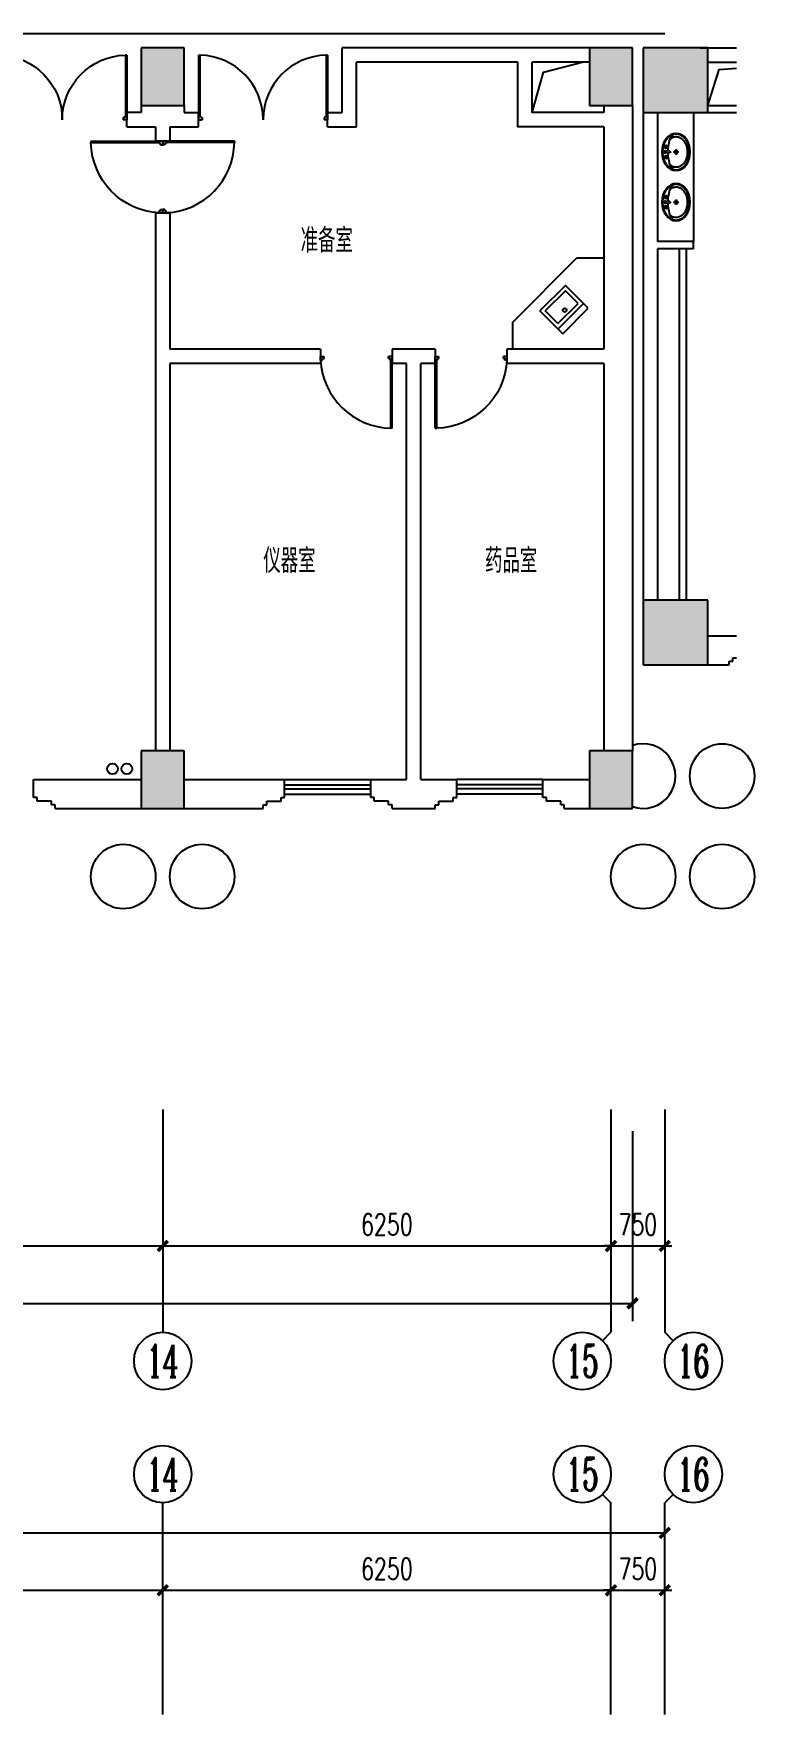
# Model space of a CAD drawing. Extents: x 190999 to 834799, y -200814 to 215286.
# Drawn here: x 275012 to 285062, y 26437 to 49867 of the extents above; entities that cross this region are included whole.
import ezdxf
from ezdxf.enums import TextEntityAlignment as Align

# ---------------------------------------------------------------- set-up
doc = ezdxf.new("R2010")
doc.units = 0
doc.header["$LTSCALE"] = 1000
doc.header["$MEASUREMENT"] = 0
for name, color, linetype in [('A-卫生间', 250, 'Continuous'), ('A-墙线', 2, 'Continuous'), ('A-外包装修', 250, 'Continuous'), ('A-外窗', 145, 'Continuous'), ('A-家具', 250, 'Continuous'), ('A-门', 167, 'Continuous'), ('AXIS', 3, 'Continuous'), ('AXIS_TEXT', 7, 'Continuous'), ('COLUMN', 2, 'Continuous'), ('PUB_HATCH', 250, 'Continuous'), ('房间名称', 7, 'Continuous'), ('桥架', 1, 'Continuous'), ('洞口线', 177, 'Continuous'), ('雨水管', 3, 'Continuous')]:
    doc.layers.add(name, color=color, linetype=linetype)
doc.styles.add('_TCH_AXIS', font='COMPLEX', dxfattribs={"bigfont": 'GBCBIG'})
doc.styles.add('_TCH_DIM', font='SIMPLEX', dxfattribs={"bigfont": 'GBCBIG'})
doc.styles.add('COMPLEX', font='COMPLEX')
doc.styles.add('DIM_FONT', font='SIMPLEX', dxfattribs={"width": 0.7, "bigfont": 'GBCBIG'})
doc.styles.add('zz-1', font='arial.ttf', dxfattribs={"width": 0.8})
doc.dimstyles.new('DIMN', dxfattribs={"dimtxt": 300, "dimasz": 100, "dimexe": 250, "dimexo": 300, "dimgap": 150, "dimtad": 1, "dimdec": 0, "dimzin": 0, "dimdsep": 46, "dimtxsty": 'DIM_FONT', "dimblk": 'ARCHTICK', "dimcen": 0.09, "dimclrt": 7, "dimazin": 2, "dimtfac": 1, "dimtdec": 0, "dimtix": 1, "dimtmove": 2, "dimatfit": 3, "dimfxl": 0, "dimtolj": 1, "dimtzin": 0, "dimarcsym": 0})

# ---------------------------------------------------------------- blocks, each defined once
blk = doc.blocks.new('m1000')
at = {"layer": 'A-墙线'}
for p, q in [((0, 0), (0, 200)), ((1000, 0), (1000, 200))]:
    blk.add_line(p, q, dxfattribs=at)
at = {"layer": 'A-门'}
for p, q in [((0, 1100), (0, 100)), ((0, 1100), (20, 1100)), ((20, 1100), (20, 150)), ((0, 150), (30, 150)), ((0, 100), (50, 100)), ((30, 150), (30, 130)), ((30, 130), (50, 130)), ((50, 130), (50, 100)), ((950, 130), (950, 100)), ((970, 130), (950, 130)), ((1000, 100), (950, 100)), ((970, 150), (970, 130)), ((1000, 150), (970, 150)), ((1000, 150), (1000, 100))]:
    blk.add_line(p, q, dxfattribs=at)
blk.add_arc((0, 100), 1000, 2.866, 88.854, dxfattribs=at)
blk = doc.blocks.new('m1800')
at = {"layer": 'A-墙线'}
for p, q in [((-900, -100), (-900, 100)), ((900, -100), (900, 100))]:
    blk.add_line(p, q, dxfattribs=at)
at = {"layer": 'A-门'}
for p, q in [((-900, 900), (-900, 0)), ((-900, 900), (-880, 900)), ((-880, 900), (-880, 50)), ((880, 900), (880, 50)), ((900, 900), (880, 900)), ((900, 900), (900, 0)), ((-900, 50), (-870, 50)), ((-900, 0), (-850, 0)), ((-870, 50), (-870, 30)), ((-870, 30), (-850, 30)), ((-850, 30), (-850, 0)), ((850, 30), (850, 0)), ((870, 30), (850, 30)), ((900, 0), (850, 0)), ((870, 50), (870, 30)), ((900, 50), (870, 50))]:
    blk.add_line(p, q, dxfattribs=at)
for centre, start, end in [((-900, 0), 0, 88.7267), ((900, 0), 91.2733, 180)]:
    blk.add_arc(centre, 900, start, end, dxfattribs=at)
blk = doc.blocks.new('手盆')
at = {"layer": 'A-卫生间'}
for p, q in [((113, 12), (46, 16)), ((160, 0), (235, 0)), ((198, -37), (198, 38)), ((113, -11), (46, -16))]:
    blk.add_line(p, q, dxfattribs=at)
for centre, major_axis, ratio, start_param, end_param in [((198, 0), (0, 259), 0.763797, 3.141593, 9.424778), ((194, 0), (0, 259), 0.413212, 0.351725, 1.519021), ((106, 0), (0, 13.9), 0.9, 3.760941, 5.663837), ((194, 0), (0, 259), 0.413212, 1.620217, 2.789865)]:
    blk.add_ellipse(centre, major_axis=major_axis, ratio=ratio, start_param=start_param, end_param=end_param, dxfattribs=at)
for centre, major_axis in [((46, 0), (0, 15.8)), ((56, 71), (0, 20.6)), ((56, 71), (0, 15.6)), ((198, 0), (0, 23.4)), ((56, -71), (0, 20.6)), ((56, -71), (0, 15.6))]:
    blk.add_ellipse(centre, major_axis=major_axis, ratio=0.9, dxfattribs=at)
for points, knots in [([(198, -249), (204, -249), (211, -249), (228, -246), (239, -243), (260, -236), (270, -231), (290, -218), (299, -211), (317, -194), (325, -185), (340, -164), (347, -153), (360, -129), (365, -116), (374, -90), (378, -76), (383, -48), (385, -34), (387, -5), (387, 9), (385, 38), (383, 52), (377, 80), (373, 94), (364, 120), (358, 133), (345, 156), (338, 167), (323, 187), (314, 197), (296, 213), (287, 220), (267, 232), (257, 237), (236, 244), (225, 247), (204, 249), (193, 249), (171, 247), (161, 245), (140, 237), (129, 232), (110, 221), (100, 213), (82, 197), (74, 188), (58, 168), (51, 157), (38, 133), (32, 121), (23, 95), (19, 81), (13, 53), (11, 39), (9, 10), (9, -4), (10, -33), (12, -47), (18, -75), (21, -89), (30, -115), (36, -128), (48, -152), (55, -163), (70, -184), (78, -193), (96, -210), (105, -218), (125, -230), (135, -235), (156, -243), (167, -246), (184, -249), (191, -249), (198, -249)], [0, 0, 0, 0, 0.105369, 0.105369, 0.278747, 0.278747, 0.452125, 0.452125, 0.625504, 0.625504, 0.798882, 0.798882, 0.97226, 0.97226, 1.145639, 1.145639, 1.319017, 1.319017, 1.492395, 1.492395, 1.665774, 1.665774, 1.839152, 1.839152, 2.01253, 2.01253, 2.185909, 2.185909, 2.359287, 2.359287, 2.532665, 2.532665, 2.706044, 2.706044, 2.879422, 2.879422, 3.0528, 3.0528, 3.226179, 3.226179, 3.399557, 3.399557, 3.572935, 3.572935, 3.746313, 3.746313, 3.919692, 3.919692, 4.09307, 4.09307, 4.266448, 4.266448, 4.439827, 4.439827, 4.613205, 4.613205, 4.786583, 4.786583, 4.959962, 4.959962, 5.13334, 5.13334, 5.306718, 5.306718, 5.480097, 5.480097, 5.653475, 5.653475, 5.826853, 5.826853, 6.000232, 6.000232, 6.17361, 6.17361, 6.283185, 6.283185, 6.283185, 6.283185]), ([(119, -185), (121, -187), (123, -188), (130, -193), (135, -196), (146, -202), (152, -205), (163, -209), (169, -210), (180, -213), (186, -214), (194, -214), (196, -214), (198, -214), (204, -214), (209, -214), (222, -212), (229, -210), (241, -206), (245, -204), (254, -200), (259, -197), (269, -191), (275, -187), (286, -178), (291, -173), (300, -162), (304, -158), (314, -145), (319, -137), (327, -123), (329, -118), (334, -107), (336, -101), (341, -89), (343, -83), (346, -71), (348, -64), (351, -49), (352, -40), (354, -22), (355, -13), (355, 5), (355, 14), (354, 32), (352, 41), (349, 58), (348, 66), (343, 81), (341, 89), (335, 104), (332, 111), (326, 125), (322, 132), (314, 144), (310, 150), (301, 162), (296, 167), (287, 177), (281, 181), (272, 189), (267, 192), (256, 199), (250, 202), (238, 207), (233, 209), (223, 211), (217, 212), (205, 214), (198, 214), (186, 213), (181, 213), (171, 211), (166, 210), (151, 205), (141, 200), (128, 191), (123, 188), (119, 185)], [5.740897, 5.740897, 5.740897, 5.740897, 5.780874, 5.780874, 5.896829, 5.896829, 6.012784, 6.012784, 6.128739, 6.128739, 6.240697, 6.240697, 6.283185, 6.283185, 6.283185, 6.399826, 6.399826, 6.5409, 6.5409, 6.634, 6.634, 6.7271, 6.7271, 6.852188, 6.852188, 6.977276, 6.977276, 7.077377, 7.077377, 7.229977, 7.229977, 7.317389, 7.317389, 7.404801, 7.404801, 7.497094, 7.497094, 7.589386, 7.589386, 7.712334, 7.712334, 7.835281, 7.835281, 7.958228, 7.958228, 8.081175, 8.081175, 8.194983, 8.194983, 8.30879, 8.30879, 8.422598, 8.422598, 8.537599, 8.537599, 8.6526, 8.6526, 8.767602, 8.767602, 8.884432, 8.884432, 8.982435, 8.982435, 9.119467, 9.119467, 9.224191, 9.224191, 9.328914, 9.328914, 9.470087, 9.470087, 9.571187, 9.571187, 9.672288, 9.672288, 9.874489, 9.874489, 9.967059, 9.967059, 9.967059, 9.967059])]:
    blk.add_open_spline(points, degree=3, knots=knots, dxfattribs=at)
blk.add_point((46, 0), dxfattribs=at)
blk = doc.blocks.new('_ArchTick')
at = {"const_width": 0.5}
blk.add_lwpolyline([(-0.7, -0.7), (0.7, 0.7)], dxfattribs=at)
blk = doc.blocks.new('*D892')
at = {"layer": 'AXIS', "color": 0, "lineweight": -2}
for p, q in [((268812, 26767), (268812, 28417)), ((276812, 26767), (276812, 28417)), ((268812, 28167), (276812, 28167))]:
    blk.add_line(p, q, dxfattribs=at)
at = {"layer": 'Defpoints', "color": 0}
for p in [(276812, 28167), (268812, 26467), (276812, 26467)]:
    blk.add_point(p, dxfattribs=at)
at = {"layer": 'AXIS', "color": 0, "lineweight": -2, "xscale": 100, "yscale": 100, "zscale": 100, "rotation": 180}
blk.add_blockref('_ArchTick', (268812, 28167), dxfattribs=at)
at = {"layer": 'AXIS', "color": 0, "lineweight": -2, "xscale": 100, "yscale": 100, "zscale": 100}
blk.add_blockref('_ArchTick', (276812, 28167), dxfattribs=at)
at = {"layer": 'AXIS', "color": 7, "insert": (272812, 28467), "char_height": 300, "attachment_point": 5, "style": 'DIM_FONT'}
blk.add_mtext('\\A1;8000', dxfattribs=at)
blk = doc.blocks.new('*D893')
at = {"layer": 'AXIS', "color": 0, "lineweight": -2}
for p, q in [((276812, 26767), (276812, 28417)), ((283062, 26767), (283062, 28417)), ((276812, 28167), (283062, 28167))]:
    blk.add_line(p, q, dxfattribs=at)
at = {"layer": 'Defpoints', "color": 0}
for p in [(283062, 28167), (276812, 26467), (283062, 26467)]:
    blk.add_point(p, dxfattribs=at)
at = {"layer": 'AXIS', "color": 0, "lineweight": -2, "xscale": 100, "yscale": 100, "zscale": 100, "rotation": 180}
blk.add_blockref('_ArchTick', (276812, 28167), dxfattribs=at)
at = {"layer": 'AXIS', "color": 0, "lineweight": -2, "xscale": 100, "yscale": 100, "zscale": 100}
blk.add_blockref('_ArchTick', (283062, 28167), dxfattribs=at)
at = {"layer": 'AXIS', "color": 7, "insert": (279937, 28467), "char_height": 300, "attachment_point": 5, "style": 'DIM_FONT'}
blk.add_mtext('\\A1;6250', dxfattribs=at)
blk = doc.blocks.new('*D894')
at = {"layer": 'AXIS', "color": 0, "lineweight": -2}
for p, q in [((283062, 26767), (283062, 28417)), ((283812, 26767), (283812, 28417)), ((283062, 28167), (282962, 28167)), ((283062, 28167), (283812, 28167)), ((283812, 28167), (283912, 28167))]:
    blk.add_line(p, q, dxfattribs=at)
at = {"layer": 'Defpoints', "color": 0}
for p in [(283812, 28167), (283062, 26467), (283812, 26467)]:
    blk.add_point(p, dxfattribs=at)
at = {"layer": 'AXIS', "color": 0, "lineweight": -2, "xscale": 100, "yscale": 100, "zscale": 100}
blk.add_blockref('_ArchTick', (283062, 28167), dxfattribs=at)
at = {"layer": 'AXIS', "color": 0, "lineweight": -2, "xscale": 100, "yscale": 100, "zscale": 100, "rotation": 180}
blk.add_blockref('_ArchTick', (283812, 28167), dxfattribs=at)
at = {"layer": 'AXIS', "color": 7, "insert": (283437, 28467), "char_height": 300, "attachment_point": 5, "style": 'DIM_FONT'}
blk.add_mtext('\\A1;750', dxfattribs=at)
blk = doc.blocks.new('*D895')
at = {"layer": 'AXIS', "color": 0, "lineweight": -2}
for p, q in [((210512, 26767), (210512, 29217)), ((283812, 26767), (283812, 29217)), ((210512, 28967), (283812, 28967))]:
    blk.add_line(p, q, dxfattribs=at)
at = {"layer": 'Defpoints', "color": 0}
for p in [(283812, 28967), (210512, 26467), (283812, 26467)]:
    blk.add_point(p, dxfattribs=at)
at = {"layer": 'AXIS', "color": 0, "lineweight": -2, "xscale": 100, "yscale": 100, "zscale": 100, "rotation": 180}
blk.add_blockref('_ArchTick', (210512, 28967), dxfattribs=at)
at = {"layer": 'AXIS', "color": 0, "lineweight": -2, "xscale": 100, "yscale": 100, "zscale": 100}
blk.add_blockref('_ArchTick', (283812, 28967), dxfattribs=at)
at = {"layer": 'AXIS', "color": 7, "insert": (247162, 29267), "char_height": 300, "attachment_point": 5, "style": 'DIM_FONT'}
blk.add_mtext('\\A1;73300', dxfattribs=at)
blk = doc.blocks.new('*D928')
at = {"layer": 'AXIS', "color": 0, "lineweight": -2}
for p, q in [((268812, 34567), (268812, 32717)), ((276812, 34567), (276812, 32717)), ((268812, 32967), (276812, 32967))]:
    blk.add_line(p, q, dxfattribs=at)
at = {"layer": 'Defpoints', "color": 0}
for p in [(268812, 34867), (276812, 34867), (276812, 32967)]:
    blk.add_point(p, dxfattribs=at)
at = {"layer": 'AXIS', "color": 0, "lineweight": -2, "xscale": 100, "yscale": 100, "zscale": 100, "rotation": 180}
blk.add_blockref('_ArchTick', (268812, 32967), dxfattribs=at)
at = {"layer": 'AXIS', "color": 0, "lineweight": -2, "xscale": 100, "yscale": 100, "zscale": 100}
blk.add_blockref('_ArchTick', (276812, 32967), dxfattribs=at)
at = {"layer": 'AXIS', "color": 7, "insert": (272812, 33267), "char_height": 300, "attachment_point": 5, "style": 'DIM_FONT'}
blk.add_mtext('\\A1;8000', dxfattribs=at)
blk = doc.blocks.new('*D929')
at = {"layer": 'AXIS', "color": 0, "lineweight": -2}
for p, q in [((276812, 34567), (276812, 32717)), ((283062, 34567), (283062, 32717)), ((276812, 32967), (283062, 32967))]:
    blk.add_line(p, q, dxfattribs=at)
at = {"layer": 'Defpoints', "color": 0}
for p in [(276812, 34867), (283062, 34867), (283062, 32967)]:
    blk.add_point(p, dxfattribs=at)
at = {"layer": 'AXIS', "color": 0, "lineweight": -2, "xscale": 100, "yscale": 100, "zscale": 100, "rotation": 180}
blk.add_blockref('_ArchTick', (276812, 32967), dxfattribs=at)
at = {"layer": 'AXIS', "color": 0, "lineweight": -2, "xscale": 100, "yscale": 100, "zscale": 100}
blk.add_blockref('_ArchTick', (283062, 32967), dxfattribs=at)
at = {"layer": 'AXIS', "color": 7, "insert": (279937, 33267), "char_height": 300, "attachment_point": 5, "style": 'DIM_FONT'}
blk.add_mtext('\\A1;6250', dxfattribs=at)
blk = doc.blocks.new('*D930')
at = {"layer": 'AXIS', "color": 0, "lineweight": -2}
for p, q in [((283062, 34567), (283062, 32717)), ((283812, 34567), (283812, 32717)), ((283062, 32967), (282962, 32967)), ((283062, 32967), (283812, 32967)), ((283812, 32967), (283912, 32967))]:
    blk.add_line(p, q, dxfattribs=at)
at = {"layer": 'Defpoints', "color": 0}
for p in [(283062, 34867), (283812, 34867), (283812, 32967)]:
    blk.add_point(p, dxfattribs=at)
at = {"layer": 'AXIS', "color": 0, "lineweight": -2, "xscale": 100, "yscale": 100, "zscale": 100}
blk.add_blockref('_ArchTick', (283062, 32967), dxfattribs=at)
at = {"layer": 'AXIS', "color": 0, "lineweight": -2, "xscale": 100, "yscale": 100, "zscale": 100, "rotation": 180}
blk.add_blockref('_ArchTick', (283812, 32967), dxfattribs=at)
at = {"layer": 'AXIS', "color": 7, "insert": (283437, 33267), "char_height": 300, "attachment_point": 5, "style": 'DIM_FONT'}
blk.add_mtext('\\A1;750', dxfattribs=at)
blk = doc.blocks.new('*D931')
at = {"layer": 'AXIS', "color": 0, "lineweight": -2}
for p, q in [((206112, 34567), (206112, 31917)), ((283362, 34567), (283362, 31917)), ((206112, 32167), (283362, 32167))]:
    blk.add_line(p, q, dxfattribs=at)
at = {"layer": 'Defpoints', "color": 0}
for p in [(206112, 34867), (283362, 34867), (283362, 32167)]:
    blk.add_point(p, dxfattribs=at)
at = {"layer": 'AXIS', "color": 0, "lineweight": -2, "xscale": 100, "yscale": 100, "zscale": 100, "rotation": 180}
blk.add_blockref('_ArchTick', (206112, 32167), dxfattribs=at)
at = {"layer": 'AXIS', "color": 0, "lineweight": -2, "xscale": 100, "yscale": 100, "zscale": 100}
blk.add_blockref('_ArchTick', (283362, 32167), dxfattribs=at)
at = {"layer": 'AXIS', "color": 7, "insert": (244737, 32467), "char_height": 300, "attachment_point": 5, "style": 'DIM_FONT'}
blk.add_mtext('\\A1;77250', dxfattribs=at)
blk = doc.blocks.new('_AXISO')
blk.add_circle((0, 0), 0.5)
at = {"layer": 'AXIS_TEXT', "style": 'COMPLEX', "width": 1.041667}
blk.add_attdef('A', text='', height=0.56, dxfattribs=at).set_placement((-0.25, -0.28), (0.25, -0.28), align=Align.FIT)
blk = doc.blocks.new('$plan$00001609')
at = {"linetype": 'Continuous'}
for p, q in [((0, -251), (0, 251)), ((0, 251), (450, 251)), ((93, -251), (93, 251)), ((450, 251), (450, -251)), ((146, -199), (146, 199)), ((146, 199), (397, 199)), ((397, 199), (397, -199)), ((146, -199), (397, -199)), ((0, -251), (450, -251))]:
    blk.add_line(p, q, dxfattribs=at)
blk.add_line((238, 2), (238, 0))
blk.add_arc((212, 0), 26, 4.716, 0, dxfattribs=at)
at = {"style": 'zz-1'}
for tag in ['YSIZE', 'XSIZE']:
    blk.add_attdef(tag, (0, 0), '', height=0.5, dxfattribs=at)

msp = doc.modelspace()

# ---------------------------------------------------------------- hatches: boundary and pattern name
at = {"layer": 'PUB_HATCH'}
for points in [[(277111.6, 49667.4), (276511.6, 49667.4), (276511.6, 48867.4), (277111.6, 48867.4)], [(283361.6, 49667.4), (282761.6, 49667.4), (282761.6, 48867.4), (283361.6, 48867.4)], [(284411.6, 49667.4), (283511.6, 49667.4), (283511.6, 48767.4), (284411.6, 48767.4)], [(284411.6, 41967.4), (283511.6, 41967.4), (283511.6, 41067.4), (284411.6, 41067.4)], [(277111.6, 39867.4), (276511.6, 39867.4), (276511.6, 39067.4), (277111.6, 39067.4)], [(283361.6, 39867.4), (282761.6, 39867.4), (282761.6, 39067.4), (283361.6, 39067.4)]]:
    msp.add_hatch(color=256, dxfattribs=at).paths.add_polyline_path(points)

# ---------------------------------------------------------------- linework, layer by layer
at = {"layer": 'A-卫生间'}
for p, q in [((284211.6, 48767.4), (284211.6, 46967.4)), ((284011.6, 46867.4), (284011.6, 41967.4)), ((284111.6, 46867.4), (284111.6, 41967.4))]:
    msp.add_line(p, q, dxfattribs=at)
at = {"layer": 'A-墙线'}
for p, q in [((282761.6, 49667.4), (279311.6, 49667.4)), ((279311.6, 48767.4), (279311.6, 49667.4)), ((281761.6, 49467.4), (279511.6, 49467.4)), ((279511.6, 48567.4), (279511.6, 49467.4)), ((282761.6, 49467.4), (281961.6, 49467.4)), ((284311.6, 49667.4), (284811.6, 49667.4)), ((284411.6, 49467.4), (284811.6, 49467.4)), ((276511.6, 48767.4), (276311.6, 48767.4)), ((276511.6, 48867.4), (276511.6, 48767.4)), ((277111.6, 48867.4), (277111.6, 48767.4)), ((277111.6, 48767.4), (277311.6, 48767.4)), ((279111.6, 48767.4), (279311.6, 48767.4)), ((282961.6, 48867.4), (282961.6, 48767.4)), ((283361.6, 48867.4), (283361.6, 39867.4)), ((283511.6, 48867.4), (283511.6, 41867.4)), ((283711.6, 48767.4), (283711.6, 46967.4)), ((284411.6, 48867.4), (284811.6, 48867.4)), ((284411.6, 48767.4), (284811.6, 48767.4)), ((276311.6, 48567.4), (276711.6, 48567.4)), ((276711.6, 48567.4), (276711.6, 48367.4)), ((276911.6, 48567.4), (276911.6, 48367.4)), ((276911.6, 48567.4), (277311.6, 48567.4)), ((279111.6, 48567.4), (279511.6, 48567.4)), ((282961.6, 48567.4), (282961.6, 45467.4)), ((276711.6, 47367.4), (276711.6, 39867.4)), ((276911.6, 47367.4), (276911.6, 45467.4)), ((284211.6, 46967.4), (283711.6, 46967.4)), ((283711.6, 46867.4), (283711.6, 41967.4)), ((284211.6, 46867.4), (283711.6, 46867.4)), ((284211.6, 46867.4), (284211.6, 46967.4)), ((279011.6, 45467.4), (276911.6, 45467.4)), ((280611.6, 45467.4), (280011.6, 45467.4)), ((282961.6, 45467.4), (281611.6, 45467.4)), ((276911.6, 45267.4), (276911.6, 39867.4)), ((279011.6, 45267.4), (276911.6, 45267.4)), ((280211.6, 45267.4), (280011.6, 45267.4)), ((280211.6, 39467.4), (280211.6, 45267.4)), ((280611.6, 45267.4), (280411.6, 45267.4)), ((280411.6, 39467.4), (280411.6, 45267.4)), ((282961.6, 45267.4), (281611.6, 45267.4)), ((282961.6, 45267.4), (282961.6, 39867.4)), ((284811.6, 41467.4), (284411.6, 41467.4)), ((284411.6, 41067.4), (284711.6, 41067.4)), ((284711.6, 41067.4), (284711.6, 41117.4)), ((284711.6, 41117.4), (284761.6, 41117.4)), ((284761.6, 41117.4), (284761.6, 41167.4)), ((284761.6, 41167.4), (284811.6, 41167.4)), ((275011.6, 39467.4), (276511.6, 39467.4)), ((275011.6, 39217.4), (275011.6, 39467.4)), ((277111.6, 39467.4), (278511.6, 39467.4)), ((278511.6, 39217.4), (278511.6, 39467.4)), ((279711.6, 39467.4), (280211.6, 39467.4)), ((279711.6, 39217.4), (279711.6, 39467.4)), ((280411.6, 39467.4), (280911.6, 39467.4)), ((280911.6, 39217.4), (280911.6, 39467.4)), ((282111.6, 39467.4), (282761.6, 39467.4)), ((282111.6, 39217.4), (282111.6, 39467.4)), ((275061.6, 39217.4), (275011.6, 39217.4)), ((275061.6, 39167.4), (275061.6, 39217.4)), ((275261.6, 39167.4), (275061.6, 39167.4)), ((275261.6, 39117.4), (275261.6, 39167.4)), ((278261.6, 39117.4), (278261.6, 39167.4)), ((278261.6, 39167.4), (278461.6, 39167.4)), ((278461.6, 39217.4), (278511.6, 39217.4)), ((278461.6, 39167.4), (278461.6, 39217.4)), ((279761.6, 39217.4), (279711.6, 39217.4)), ((279761.6, 39167.4), (279761.6, 39217.4)), ((279961.6, 39167.4), (279761.6, 39167.4)), ((279961.6, 39117.4), (279961.6, 39167.4)), ((280661.6, 39117.4), (280661.6, 39167.4)), ((280661.6, 39167.4), (280861.6, 39167.4)), ((280861.6, 39217.4), (280911.6, 39217.4)), ((280861.6, 39167.4), (280861.6, 39217.4)), ((282161.6, 39217.4), (282111.6, 39217.4)), ((282161.6, 39167.4), (282161.6, 39217.4)), ((282361.6, 39167.4), (282161.6, 39167.4)), ((282361.6, 39117.4), (282361.6, 39167.4)), ((275311.6, 39117.4), (275261.6, 39117.4)), ((275311.6, 39067.4), (275311.6, 39117.4)), ((275311.6, 39067.4), (276511.6, 39067.4)), ((277111.6, 39067.4), (278211.6, 39067.4)), ((278211.6, 39067.4), (278211.6, 39117.4)), ((278211.6, 39117.4), (278261.6, 39117.4)), ((280011.6, 39117.4), (279961.6, 39117.4)), ((280011.6, 39067.4), (280011.6, 39117.4)), ((280011.6, 39067.4), (280611.6, 39067.4)), ((280611.6, 39067.4), (280611.6, 39117.4)), ((280611.6, 39117.4), (280661.6, 39117.4)), ((282411.6, 39117.4), (282361.6, 39117.4)), ((282411.6, 39067.4), (282411.6, 39117.4)), ((282411.6, 39067.4), (282761.6, 39067.4))]:
    msp.add_line(p, q, dxfattribs=at)
for points in [[(282961.6, 48567.4), (281761.6, 48567.4), (281761.6, 49467.4)], [(282661.6, 48767.4), (281961.6, 48767.4), (281961.6, 49467.4)], [(282961.6, 48767.4), (281961.6, 48767.4), (281961.6, 49467.4)]]:
    msp.add_lwpolyline(points, dxfattribs=at)
at = {"layer": 'A-外包装修'}
for centre in [(284611.6, 39517.4), (276261.6, 38117.4), (277361.6, 38117.4), (283511.6, 38117.4), (284611.6, 38117.4)]:
    msp.add_circle(centre, 450, dxfattribs=at)
msp.add_arc((283511.6, 39517.4), 450, 250.52878, 109.47122, dxfattribs=at)
at = {"layer": 'A-外窗'}
for p, q in [((278511.6, 39467.4), (279711.6, 39467.4)), ((278511.6, 39397.4), (279711.6, 39397.4)), ((282111.6, 39467.4), (280911.6, 39467.4)), ((282111.6, 39397.4), (280911.6, 39397.4)), ((278511.6, 39337.4), (279711.6, 39337.4)), ((278511.6, 39267.4), (279711.6, 39267.4)), ((282111.6, 39337.4), (280911.6, 39337.4)), ((282111.6, 39267.4), (280911.6, 39267.4))]:
    msp.add_line(p, q, dxfattribs=at)
at = {"layer": 'A-家具'}
for p, q in [((281686.6, 45842.4), (282586.6, 46742.4)), ((282586.6, 46742.4), (282961.6, 46742.4)), ((281686.6, 45842.4), (281686.6, 45467.4))]:
    msp.add_line(p, q, dxfattribs=at)
at = {"layer": 'AXIS'}
for p, q in [((276811.6, 34867.4), (276811.6, 31763.7)), ((283061.6, 34867.4), (283061.6, 31763.7)), ((283811.6, 34867.4), (283811.6, 31763.7)), ((282944.5, 31646.5), (283061.6, 31763.7)), ((283928.8, 31646.5), (283811.6, 31763.7)), ((276811.6, 26437.4), (276811.6, 29386.5)), ((282944.5, 29503.6), (283061.6, 29386.5)), ((283061.6, 26437.4), (283061.6, 29386.5)), ((283928.8, 29503.6), (283811.6, 29386.5)), ((283811.6, 26437.4), (283811.6, 29386.5))]:
    msp.add_line(p, q, dxfattribs=at)
at = {"layer": 'COLUMN'}
for p, q in [((277111.6, 49667.4), (276511.6, 49667.4)), ((276511.6, 49667.4), (276511.6, 48867.4)), ((277111.6, 48867.4), (277111.6, 49667.4)), ((283361.6, 49667.4), (282761.6, 49667.4)), ((282761.6, 49667.4), (282761.6, 48867.4)), ((283361.6, 48867.4), (283361.6, 49667.4)), ((284411.6, 49667.4), (283511.6, 49667.4)), ((283511.6, 49667.4), (283511.6, 48767.4)), ((284411.6, 48767.4), (284411.6, 49667.4)), ((276511.6, 48867.4), (277111.6, 48867.4)), ((282761.6, 48867.4), (283361.6, 48867.4)), ((283511.6, 48767.4), (284411.6, 48767.4)), ((284411.6, 41967.4), (283511.6, 41967.4)), ((283511.6, 41967.4), (283511.6, 41067.4)), ((284411.6, 41067.4), (284411.6, 41967.4)), ((283511.6, 41067.4), (284411.6, 41067.4)), ((277111.6, 39867.4), (276511.6, 39867.4)), ((276511.6, 39867.4), (276511.6, 39067.4)), ((277111.6, 39067.4), (277111.6, 39867.4)), ((283361.6, 39867.4), (282761.6, 39867.4)), ((282761.6, 39867.4), (282761.6, 39067.4)), ((283361.6, 39067.4), (283361.6, 39867.4)), ((276511.6, 39067.4), (277111.6, 39067.4)), ((282761.6, 39067.4), (283361.6, 39067.4))]:
    msp.add_line(p, q, dxfattribs=at)
at = {"layer": '桥架'}
msp.add_line((216211.6, 49867.4), (283811.6, 49867.4), dxfattribs=at)
at = {"layer": '洞口线', "ltscale": 2}
for points in [[(281961.6, 48767.4), (282122.6, 49329.5), (282661.6, 49467.4)], [(284411.6, 48867.4), (284572.6, 49367.4), (284811.6, 49385.2)]]:
    msp.add_lwpolyline(points, dxfattribs=at)
at = {"layer": '雨水管'}
for centre in [(276111.6, 39617.4), (276311.6, 39617.4)]:
    msp.add_circle(centre, 75, dxfattribs=at)

# ---------------------------------------------------------------- block references
at = {"xscale": -1, "rotation": 180}
for p in [(283771.6, 48217.4), (283771.6, 47517.4)]:
    msp.add_blockref('手盆', p, dxfattribs=at)
at = {"layer": 'A-家具', "yscale": -1, "rotation": 135}
msp.add_blockref('$plan$00001609', (282567, 45862), dxfattribs=at)
at = {"layer": 'A-门', "xscale": -1}
msp.add_blockref('m1800', (275411.6, 48667.4), dxfattribs=at)
at = {"layer": 'A-门'}
msp.add_blockref('m1800', (278211.6, 48667.4), dxfattribs=at)
at = {"layer": 'A-门', "xscale": -1}
for p, rotation in [((276911.6, 48367.4), 90), ((280611.6, 45467.4), 180)]:
    msp.add_blockref('m1000', p, dxfattribs=dict(at, rotation=rotation))
at = {"layer": 'A-门'}
for p, rotation in [((276711.6, 48367.4), 270), ((280011.6, 45467.4), 180)]:
    msp.add_blockref('m1000', p, dxfattribs=dict(at, rotation=rotation))
at = {"layer": 'AXIS'}
ref = msp.add_blockref('_AXISO', (276811.6, 31363.7), dxfattribs=dict(at, xscale=800, yscale=800, zscale=800))
ref.add_attrib('A', '14', dxfattribs={"layer": 'AXIS_TEXT', "height": 452.55, "style": '_TCH_AXIS', "width": 0.677419}).set_placement((276585.4, 31137.4), (277037.9, 31137.4), align=Align.FIT)
ref = msp.add_blockref('_AXISO', (282661.6, 31363.7), dxfattribs=dict(at, xscale=800, yscale=800, zscale=800))
ref.add_attrib('A', '15', dxfattribs={"layer": 'AXIS_TEXT', "height": 452.55, "style": '_TCH_AXIS', "width": 0.724138}).set_placement((282435.4, 31137.4), (282887.9, 31137.4), align=Align.FIT)
ref = msp.add_blockref('_AXISO', (284211.6, 31363.7), dxfattribs=dict(at, xscale=800, yscale=800, zscale=800))
ref.add_attrib('A', '16', dxfattribs={"layer": 'AXIS_TEXT', "height": 452.55, "style": '_TCH_AXIS', "width": 0.724138}).set_placement((283985.4, 31137.4), (284437.9, 31137.4), align=Align.FIT)
ref = msp.add_blockref('_AXISO', (276811.6, 29786.5), dxfattribs=dict(at, xscale=800, yscale=800, zscale=800))
ref.add_attrib('A', '14', dxfattribs={"layer": 'AXIS_TEXT', "height": 452.55, "style": '_TCH_AXIS', "width": 0.677419}).set_placement((276585.4, 29560.2), (277037.9, 29560.2), align=Align.FIT)
ref = msp.add_blockref('_AXISO', (282661.6, 29786.5), dxfattribs=dict(at, xscale=800, yscale=800, zscale=800))
ref.add_attrib('A', '15', dxfattribs={"layer": 'AXIS_TEXT', "height": 452.55, "style": '_TCH_AXIS', "width": 0.724138}).set_placement((282435.4, 29560.2), (282887.9, 29560.2), align=Align.FIT)
ref = msp.add_blockref('_AXISO', (284211.6, 29786.5), dxfattribs=dict(at, xscale=800, yscale=800, zscale=800))
ref.add_attrib('A', '16', dxfattribs={"layer": 'AXIS_TEXT', "height": 452.55, "style": '_TCH_AXIS', "width": 0.724138}).set_placement((283985.4, 29560.2), (284437.9, 29560.2), align=Align.FIT)

# ---------------------------------------------------------------- texts
at = {"layer": '房间名称', "style": '_TCH_DIM'}
for s, p in [('准备室', (278734.4, 46815.5)), ('仪器室', (278214.7, 42350.5)), ('药品室', (281305.9, 42350.5))]:
    msp.add_text(s, height=337.59, dxfattribs=at).set_placement(p)

# ---------------------------------------------------------------- dimensions: what is measured, and where the dimension line sits
at = {"layer": 'AXIS'}
for p1, p2, distance, picture, middle in [((206111.8, 34867.4), (283361.6, 34867.4), -2700, '*D931', (244736.7, 32467.4)), ((268811.6, 34867.4), (276811.6, 34867.4), -1900, '*D928', (272811.6, 33267.4)), ((276811.6, 34867.4), (283061.6, 34867.4), -1900, '*D929', (279936.6, 33267.4)), ((283061.6, 34867.4), (283811.6, 34867.4), -1900, '*D930', (283436.6, 33267.4)), ((210511.6, 26467.4), (283811.6, 26467.4), 2500, '*D895', (247161.6, 29267.4)), ((268811.6, 26467.4), (276811.6, 26467.4), 1700, '*D892', (272811.6, 28467.4)), ((276811.6, 26467.4), (283061.6, 26467.4), 1700, '*D893', (279936.6, 28467.4)), ((283061.6, 26467.4), (283811.6, 26467.4), 1700, '*D894', (283436.6, 28467.4))]:
    dim = msp.add_aligned_dim(p1=p1, p2=p2, distance=distance, dimstyle='DIMN', dxfattribs=at)
    dim.commit()
    dim.dimension.update_dxf_attribs({"geometry": picture, "text_midpoint": middle})

doc.saveas('drawing.dxf')
